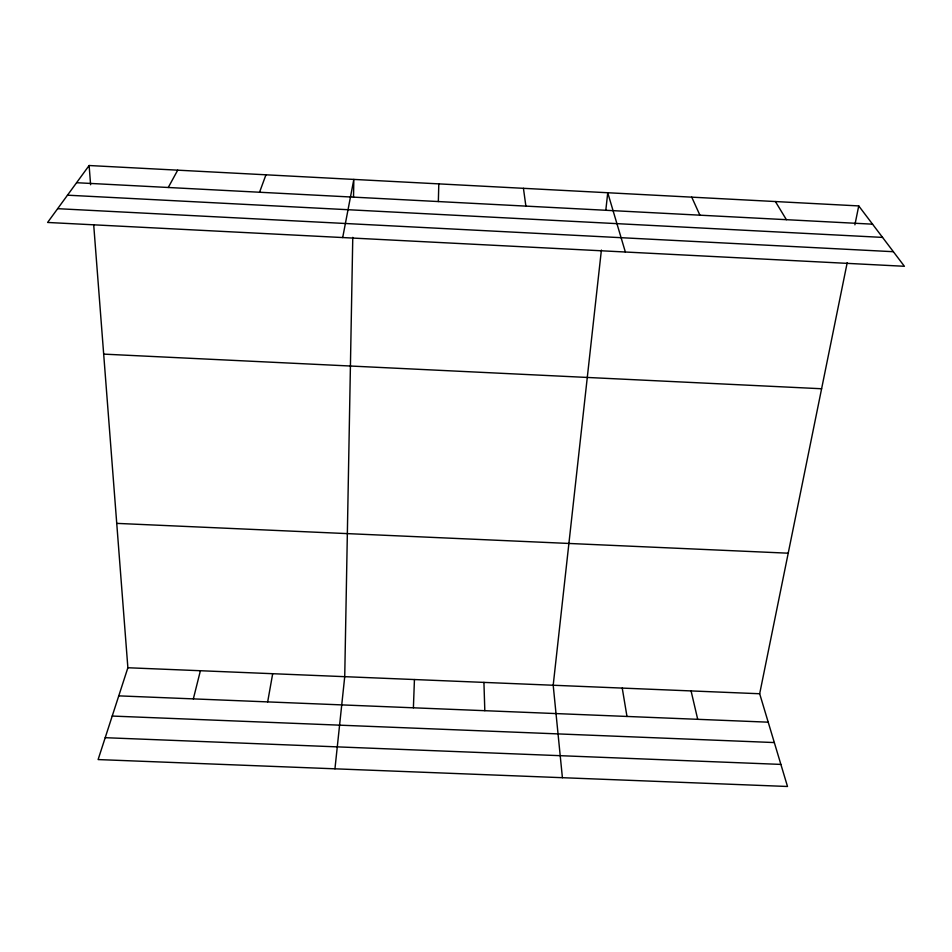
<?xml version="1.0" encoding="UTF-8"?>
<svg xmlns="http://www.w3.org/2000/svg" width="952" height="952" viewBox="0 0 952 952"><rect width="100%" height="100%" fill="white"/><g stroke="black" fill="none" stroke-linecap="round" stroke-linejoin="round"><path stroke-width="1.43" d="M352.775 237.357L344.731 676.67L334.949 768.811M353.513 197.242L353.835 179.416L342.696 237.56M438.348 201.55L438.801 183.879M413.394 707.8L414.441 679.538M601.39 250.078L553.195 685.25L562.406 777.701M605.793 210.38L607.745 192.744L625.357 252.018M267.667 701.898L272.688 673.707M93.689 224.684L127.877 667.745L98.115 759.565L787.506 786.483L759.672 693.746L847.209 262.657M854.896 224.827L858.74 205.918L89.119 165.517L47.6 222.459L904.4 266.286L858.74 205.918M193.339 698.887L200.396 670.732M259.551 192.245L265.953 174.799M168.254 187.484L177.715 170.17M118.762 695.864L768.204 722.175M112.217 716.059L774.321 742.56M105.208 737.693L780.878 764.408M127.877 667.745L759.672 693.746M116.727 523.374L788.22 553.195M103.673 354.12L821.612 388.749M76.588 182.713L872.544 224.172M67.485 195.184L882.552 237.405M57.644 208.678L893.369 251.709M775.392 201.538L786.4 219.686M691.735 197.147L699.898 215.176M691.069 690.926L697.709 719.319M622.239 688.094L626.975 716.451M523.433 188.317L525.885 206.108M89.119 165.517L90.607 184.748M483.925 682.394L484.818 710.692"/></g></svg>
